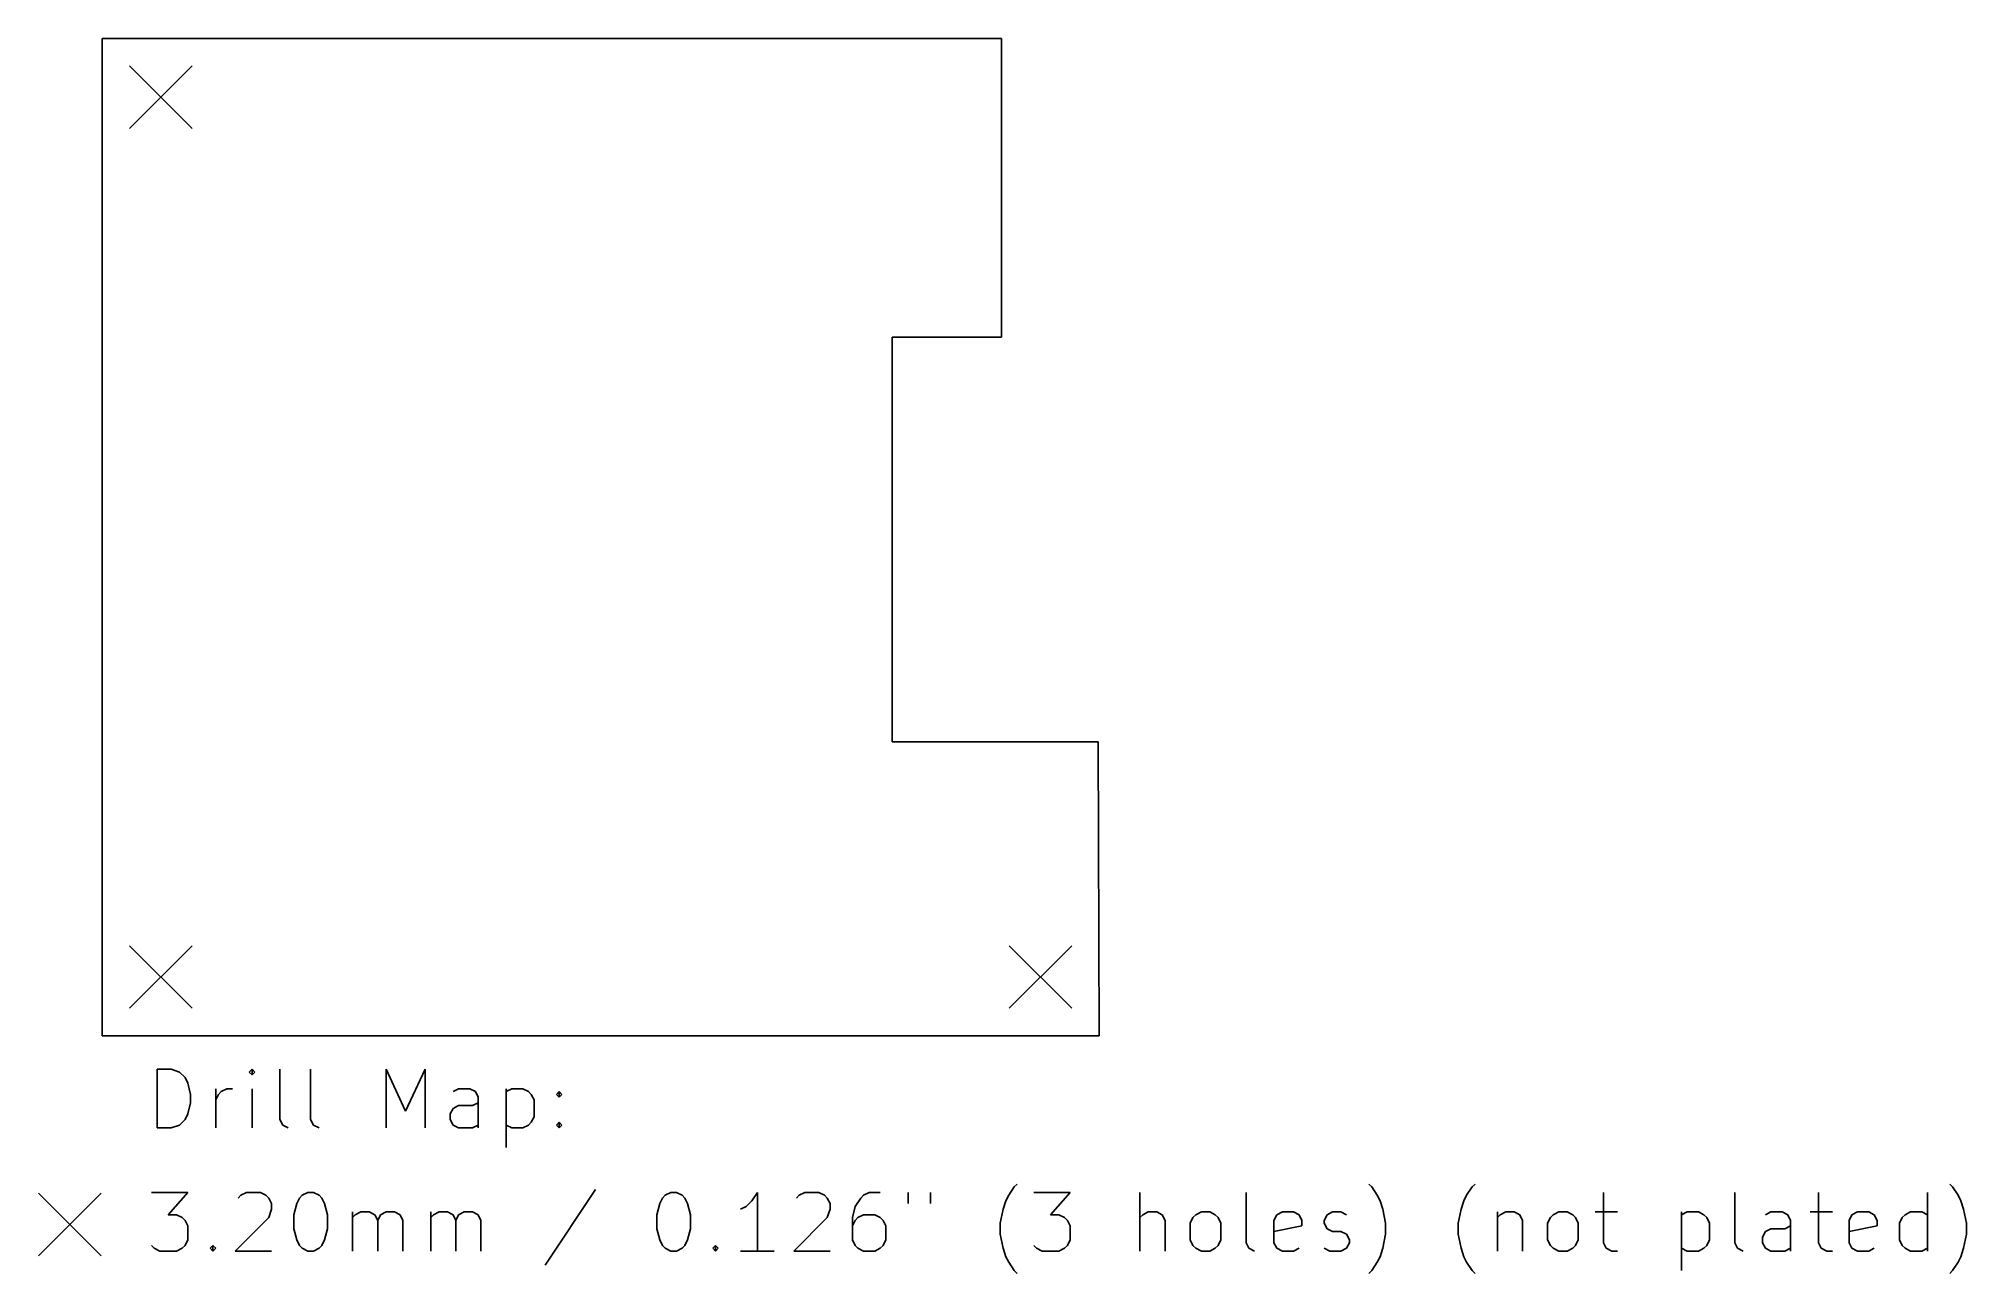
# Model space of a CAD drawing. Extents: x 93.7 to 192.4, y -160.2 to -97.
import ezdxf

# ---------------------------------------------------------------- set-up
doc = ezdxf.new("R2010")
doc.units = 0
doc.layers.add('BLACK', color=7, linetype='CONTINUOUS')

msp = doc.modelspace()

# ---------------------------------------------------------------- linework, layer by layer
at = {"layer": 'BLACK', "linetype": 'CONTINUOUS'}
for p, q in [((97, -148), (97, -97)), ((97, -97), (143, -97)), ((143, -97), (143.002, -112.268)), ((98.4, -98.4), (101.6, -101.6)), ((101.6, -98.4), (98.4, -101.6)), ((137.414, -112.268), (137.414, -128.905)), ((143.002, -112.268), (137.414, -112.268)), ((137.414, -128.905), (137.414, -132.969)), ((137.414, -132.969), (147.955, -132.969)), ((148, -148), (147.955, -132.969)), ((98.4, -143.4), (101.6, -146.6)), ((101.6, -143.4), (98.4, -146.6)), ((143.4, -143.4), (146.6, -146.6)), ((146.6, -143.4), (143.4, -146.6)), ((97, -148), (148, -148)), ((99.804, -152.717), (99.804, -149.717)), ((99.804, -149.717), (100.519, -149.717)), ((100.519, -149.717), (100.947, -149.86)), ((100.947, -149.86), (101.233, -150.146)), ((104.661, -149.717), (104.519, -149.86)), ((104.519, -149.86), (104.661, -150.003)), ((104.804, -149.86), (104.661, -149.717)), ((104.661, -149.717), (104.661, -150.003)), ((104.661, -150.003), (104.804, -149.86)), ((106.09, -152.289), (106.09, -149.717)), ((107.661, -152.289), (107.661, -149.717)), ((111.519, -152.717), (111.519, -149.717)), ((111.519, -149.717), (112.519, -151.86)), ((112.519, -151.86), (113.519, -149.717)), ((113.519, -149.717), (113.519, -152.717)), ((101.233, -150.146), (101.376, -150.431)), ((101.376, -150.431), (101.519, -151.003)), ((102.804, -152.717), (102.804, -150.717)), ((102.947, -151.003), (103.09, -150.86)), ((103.09, -150.86), (103.376, -150.717)), ((103.376, -150.717), (103.661, -150.717)), ((104.661, -152.717), (104.661, -150.717)), ((115.233, -150.717), (114.947, -150.86)), ((115.804, -150.717), (115.233, -150.717)), ((116.09, -150.86), (115.804, -150.717)), ((116.233, -151.146), (116.09, -150.86)), ((117.661, -150.717), (117.661, -153.717)), ((117.661, -150.86), (117.947, -150.717)), ((117.947, -150.717), (118.519, -150.717)), ((118.519, -150.717), (118.804, -150.86)), ((118.804, -150.86), (118.947, -151.003)), ((120.233, -151.003), (120.376, -150.86)), ((120.376, -150.86), (120.519, -151.003)), ((120.376, -150.86), (120.376, -151.146)), ((101.519, -151.431), (101.376, -152.003)), ((101.519, -151.003), (101.519, -151.431)), ((102.804, -151.289), (102.947, -151.003)), ((114.804, -152.003), (114.947, -151.717)), ((114.947, -151.717), (115.233, -151.574)), ((115.233, -151.574), (115.947, -151.574)), ((115.947, -151.574), (116.233, -151.431)), ((116.233, -152.717), (116.233, -151.146)), ((118.947, -151.003), (119.09, -151.289)), ((119.09, -151.289), (119.09, -152.146)), ((120.376, -151.146), (120.233, -151.003)), ((120.519, -151.003), (120.376, -151.146)), ((100.519, -152.717), (99.804, -152.717)), ((100.947, -152.574), (100.519, -152.717)), ((101.233, -152.289), (100.947, -152.574)), ((101.376, -152.003), (101.233, -152.289)), ((106.233, -152.574), (106.09, -152.289)), ((106.519, -152.717), (106.233, -152.574)), ((107.804, -152.574), (107.661, -152.289)), ((108.09, -152.717), (107.804, -152.574)), ((114.804, -152.289), (114.804, -152.003)), ((114.947, -152.574), (114.804, -152.289)), ((115.233, -152.717), (114.947, -152.574)), ((115.947, -152.717), (115.233, -152.717)), ((116.233, -152.574), (115.947, -152.717)), ((117.947, -152.717), (117.661, -152.574)), ((118.519, -152.717), (117.947, -152.717)), ((118.804, -152.574), (118.519, -152.717)), ((118.947, -152.431), (118.804, -152.574)), ((119.09, -152.146), (118.947, -152.431)), ((120.233, -152.574), (120.376, -152.431)), ((120.376, -152.717), (120.233, -152.574)), ((120.376, -152.431), (120.519, -152.574)), ((120.376, -152.431), (120.376, -152.717)), ((120.519, -152.574), (120.376, -152.717)), ((143.376, -156.16), (143.661, -155.731)), ((143.661, -155.731), (143.804, -155.589)), ((161.947, -155.731), (161.804, -155.589)), ((162.233, -156.16), (161.947, -155.731)), ((166.804, -156.16), (167.09, -155.731)), ((167.09, -155.731), (167.233, -155.589)), ((191.661, -155.731), (191.519, -155.589)), ((191.947, -156.16), (191.661, -155.731)), ((93.74, -156.06), (96.94, -159.26)), ((96.94, -156.06), (93.74, -159.26)), ((99.519, -156.017), (101.376, -156.017)), ((101.376, -156.017), (100.376, -157.16)), ((103.947, -156.303), (104.09, -156.16)), ((104.09, -156.16), (104.376, -156.017)), ((104.376, -156.017), (105.09, -156.017)), ((105.09, -156.017), (105.376, -156.16)), ((105.376, -156.16), (105.519, -156.303)), ((105.519, -156.303), (105.661, -156.589)), ((105.661, -156.589), (105.661, -156.874)), ((106.804, -157.16), (106.947, -156.589)), ((106.947, -156.589), (107.09, -156.303)), ((107.09, -156.303), (107.233, -156.16)), ((107.233, -156.16), (107.519, -156.017)), ((107.519, -156.017), (107.804, -156.017)), ((107.804, -156.017), (108.09, -156.16)), ((108.09, -156.16), (108.233, -156.303)), ((108.233, -156.303), (108.376, -156.589)), ((108.376, -156.589), (108.519, -157.16)), ((122.233, -155.874), (119.661, -159.731)), ((125.376, -157.16), (125.519, -156.589)), ((125.519, -156.589), (125.661, -156.303)), ((125.661, -156.303), (125.804, -156.16)), ((125.804, -156.16), (126.09, -156.017)), ((126.09, -156.017), (126.376, -156.017)), ((126.376, -156.017), (126.661, -156.16)), ((126.661, -156.16), (126.804, -156.303)), ((126.804, -156.303), (126.947, -156.589)), ((126.947, -156.589), (127.09, -157.16)), ((129.947, -156.731), (129.661, -156.874)), ((130.233, -156.446), (129.947, -156.731)), ((130.519, -156.017), (130.233, -156.446)), ((130.519, -159.017), (130.519, -156.017)), ((132.519, -156.303), (132.661, -156.16)), ((132.661, -156.16), (132.947, -156.017)), ((132.947, -156.017), (133.661, -156.017)), ((133.661, -156.017), (133.947, -156.16)), ((133.947, -156.16), (134.09, -156.303)), ((134.09, -156.303), (134.233, -156.589)), ((134.233, -156.589), (134.233, -156.874)), ((135.519, -156.731), (135.376, -157.303)), ((135.804, -156.303), (135.519, -156.731)), ((135.947, -156.16), (135.804, -156.303)), ((136.233, -156.017), (135.947, -156.16)), ((136.804, -156.017), (136.233, -156.017)), ((138.233, -156.017), (138.233, -156.589)), ((139.376, -156.017), (139.376, -156.589)), ((143.09, -156.874), (143.233, -156.446)), ((143.233, -156.446), (143.376, -156.16)), ((144.661, -156.017), (146.519, -156.017)), ((146.519, -156.017), (145.519, -157.16)), ((150.09, -159.017), (150.09, -156.017)), ((155.519, -158.589), (155.519, -156.017)), ((162.376, -156.446), (162.233, -156.16)), ((162.519, -156.874), (162.376, -156.446)), ((166.519, -156.874), (166.661, -156.446)), ((166.661, -156.446), (166.804, -156.16)), ((173.804, -156.017), (173.804, -158.589)), ((180.519, -158.589), (180.519, -156.017)), ((184.804, -156.017), (184.804, -158.589)), ((190.376, -159.017), (190.376, -156.017)), ((192.09, -156.446), (191.947, -156.16)), ((192.233, -156.874), (192.09, -156.446)), ((100.376, -157.16), (100.804, -157.16)), ((100.804, -157.16), (101.09, -157.303)), ((101.09, -157.303), (101.233, -157.446)), ((101.233, -157.446), (101.376, -157.731)), ((101.376, -157.731), (101.376, -158.446)), ((105.519, -157.303), (103.804, -159.017)), ((105.661, -156.874), (105.519, -157.303)), ((106.804, -157.874), (106.804, -157.16)), ((108.519, -157.16), (108.519, -157.874)), ((109.804, -159.017), (109.804, -157.017)), ((109.804, -157.303), (109.947, -157.16)), ((109.947, -157.16), (110.233, -157.017)), ((110.233, -157.017), (110.661, -157.017)), ((110.661, -157.017), (110.947, -157.16)), ((110.947, -157.16), (111.09, -157.446)), ((111.09, -157.446), (111.233, -157.16)), ((111.09, -157.446), (111.09, -159.017)), ((111.233, -157.16), (111.519, -157.017)), ((111.519, -157.017), (111.947, -157.017)), ((111.947, -157.017), (112.233, -157.16)), ((112.233, -157.16), (112.376, -157.446)), ((112.376, -157.446), (112.376, -159.017)), ((113.804, -159.017), (113.804, -157.017)), ((113.804, -157.303), (113.947, -157.16)), ((113.947, -157.16), (114.233, -157.017)), ((114.233, -157.017), (114.661, -157.017)), ((114.661, -157.017), (114.947, -157.16)), ((114.947, -157.16), (115.09, -157.446)), ((115.09, -157.446), (115.233, -157.16)), ((115.09, -157.446), (115.09, -159.017)), ((115.233, -157.16), (115.519, -157.017)), ((115.519, -157.017), (115.947, -157.017)), ((115.947, -157.017), (116.233, -157.16)), ((116.233, -157.16), (116.376, -157.446)), ((116.376, -157.446), (116.376, -159.017)), ((125.376, -157.874), (125.376, -157.16)), ((127.09, -157.16), (127.09, -157.874)), ((134.09, -157.303), (132.376, -159.017)), ((134.233, -156.874), (134.09, -157.303)), ((135.376, -157.303), (135.376, -158.446)), ((135.519, -157.446), (135.376, -157.731)), ((135.661, -157.303), (135.519, -157.446)), ((135.947, -157.16), (135.661, -157.303)), ((136.519, -157.16), (135.947, -157.16)), ((136.804, -157.303), (136.519, -157.16)), ((136.947, -157.446), (136.804, -157.303)), ((137.09, -157.731), (136.947, -157.446)), ((137.09, -158.446), (137.09, -157.731)), ((142.947, -157.589), (143.09, -156.874)), ((142.947, -158.16), (142.947, -157.589)), ((145.519, -157.16), (145.947, -157.16)), ((145.947, -157.16), (146.233, -157.303)), ((146.233, -157.303), (146.376, -157.446)), ((146.376, -157.446), (146.519, -157.731)), ((146.519, -157.731), (146.519, -158.446)), ((150.233, -157.16), (150.09, -157.303)), ((150.519, -157.017), (150.233, -157.16)), ((150.947, -157.017), (150.519, -157.017)), ((151.233, -157.16), (150.947, -157.017)), ((151.376, -157.446), (151.233, -157.16)), ((151.376, -159.017), (151.376, -157.446)), ((152.661, -157.589), (152.804, -157.303)), ((152.661, -158.446), (152.661, -157.589)), ((152.804, -157.303), (152.947, -157.16)), ((152.947, -157.16), (153.233, -157.017)), ((153.233, -157.017), (153.661, -157.017)), ((153.661, -157.017), (153.947, -157.16)), ((153.947, -157.16), (154.09, -157.303)), ((154.09, -157.303), (154.233, -157.589)), ((154.233, -157.589), (154.233, -158.446)), ((156.947, -157.446), (157.09, -157.16)), ((156.947, -158.589), (156.947, -157.446)), ((158.376, -157.731), (156.947, -158.017)), ((157.09, -157.16), (157.376, -157.017)), ((157.376, -157.017), (157.947, -157.017)), ((157.947, -157.017), (158.233, -157.16)), ((158.233, -157.16), (158.376, -157.446)), ((158.376, -157.446), (158.376, -157.731)), ((159.519, -157.446), (159.661, -157.16)), ((159.519, -157.589), (159.519, -157.446)), ((159.661, -157.874), (159.519, -157.589)), ((159.661, -157.16), (159.947, -157.017)), ((159.947, -157.017), (160.376, -157.017)), ((160.376, -157.017), (160.661, -157.16)), ((162.661, -157.589), (162.519, -156.874)), ((162.661, -158.16), (162.661, -157.589)), ((166.376, -157.589), (166.519, -156.874)), ((166.376, -158.16), (166.376, -157.589)), ((168.376, -157.017), (168.376, -159.017)), ((168.376, -157.303), (168.519, -157.16)), ((168.519, -157.16), (168.804, -157.017)), ((168.804, -157.017), (169.233, -157.017)), ((169.233, -157.017), (169.519, -157.16)), ((169.519, -157.16), (169.661, -157.446)), ((169.661, -157.446), (169.661, -159.017)), ((170.947, -157.589), (171.09, -157.303)), ((170.947, -158.446), (170.947, -157.589)), ((171.09, -157.303), (171.233, -157.16)), ((171.233, -157.16), (171.519, -157.017)), ((171.519, -157.017), (171.947, -157.017)), ((171.947, -157.017), (172.233, -157.16)), ((172.233, -157.16), (172.376, -157.303)), ((172.376, -157.303), (172.519, -157.589)), ((172.519, -157.589), (172.519, -158.446)), ((173.376, -157.017), (174.519, -157.017)), ((177.804, -157.017), (177.804, -160.017)), ((177.804, -157.16), (178.09, -157.017)), ((178.09, -157.017), (178.661, -157.017)), ((178.661, -157.017), (178.947, -157.16)), ((178.947, -157.16), (179.09, -157.303)), ((179.09, -157.303), (179.233, -157.589)), ((179.233, -157.589), (179.233, -158.446)), ((182.376, -157.017), (182.09, -157.16)), ((182.947, -157.017), (182.376, -157.017)), ((183.233, -157.16), (182.947, -157.017)), ((183.09, -157.874), (183.376, -157.731)), ((183.376, -157.446), (183.233, -157.16)), ((183.376, -159.017), (183.376, -157.446)), ((184.376, -157.017), (185.519, -157.017)), ((186.376, -157.446), (186.519, -157.16)), ((186.376, -158.589), (186.376, -157.446)), ((187.804, -157.731), (186.376, -158.017)), ((186.519, -157.16), (186.804, -157.017)), ((186.804, -157.017), (187.376, -157.017)), ((187.376, -157.017), (187.661, -157.16)), ((187.661, -157.16), (187.804, -157.446)), ((187.804, -157.446), (187.804, -157.731)), ((188.947, -157.589), (189.09, -157.303)), ((188.947, -158.446), (188.947, -157.589)), ((189.09, -157.303), (189.233, -157.16)), ((189.233, -157.16), (189.519, -157.017)), ((189.519, -157.017), (190.09, -157.017)), ((190.09, -157.017), (190.376, -157.16)), ((192.376, -157.589), (192.233, -156.874)), ((192.376, -158.16), (192.376, -157.589)), ((99.661, -158.874), (99.519, -158.731)), ((101.233, -158.731), (101.09, -158.874)), ((101.376, -158.446), (101.233, -158.731)), ((102.519, -158.874), (102.661, -158.731)), ((102.661, -158.731), (102.804, -158.874)), ((102.661, -158.731), (102.661, -159.017)), ((106.947, -158.446), (106.804, -157.874)), ((107.09, -158.731), (106.947, -158.446)), ((107.233, -158.874), (107.09, -158.731)), ((108.233, -158.731), (108.09, -158.874)), ((108.376, -158.446), (108.233, -158.731)), ((108.519, -157.874), (108.376, -158.446)), ((125.519, -158.446), (125.376, -157.874)), ((125.661, -158.731), (125.519, -158.446)), ((125.804, -158.874), (125.661, -158.731)), ((126.804, -158.731), (126.661, -158.874)), ((126.947, -158.446), (126.804, -158.731)), ((127.09, -157.874), (126.947, -158.446)), ((128.233, -158.874), (128.376, -158.731)), ((128.376, -158.731), (128.519, -158.874)), ((128.376, -158.731), (128.376, -159.017)), ((135.376, -158.446), (135.519, -158.731)), ((135.519, -158.731), (135.661, -158.874)), ((136.804, -158.874), (136.947, -158.731)), ((136.947, -158.731), (137.09, -158.446)), ((143.09, -158.874), (142.947, -158.16)), ((144.804, -158.874), (144.661, -158.731)), ((146.376, -158.731), (146.233, -158.874)), ((146.519, -158.446), (146.376, -158.731)), ((152.804, -158.731), (152.661, -158.446)), ((152.947, -158.874), (152.804, -158.731)), ((154.09, -158.731), (153.947, -158.874)), ((154.233, -158.446), (154.09, -158.731)), ((155.661, -158.874), (155.519, -158.589)), ((157.09, -158.874), (156.947, -158.589)), ((159.947, -158.017), (159.661, -157.874)), ((160.376, -158.017), (159.947, -158.017)), ((160.661, -158.16), (160.376, -158.017)), ((160.804, -158.446), (160.661, -158.16)), ((160.661, -158.874), (160.804, -158.589)), ((160.804, -158.589), (160.804, -158.446)), ((162.519, -158.874), (162.661, -158.16)), ((166.519, -158.874), (166.376, -158.16)), ((171.09, -158.731), (170.947, -158.446)), ((171.233, -158.874), (171.09, -158.731)), ((172.376, -158.731), (172.233, -158.874)), ((172.519, -158.446), (172.376, -158.731)), ((173.804, -158.589), (173.947, -158.874)), ((179.09, -158.731), (178.947, -158.874)), ((179.233, -158.446), (179.09, -158.731)), ((180.661, -158.874), (180.519, -158.589)), ((181.947, -158.303), (182.09, -158.017)), ((181.947, -158.589), (181.947, -158.303)), ((182.09, -158.874), (181.947, -158.589)), ((182.09, -158.017), (182.376, -157.874)), ((182.376, -157.874), (183.09, -157.874)), ((184.804, -158.589), (184.947, -158.874)), ((186.519, -158.874), (186.376, -158.589)), ((189.09, -158.731), (188.947, -158.446)), ((189.233, -158.874), (189.09, -158.731)), ((192.233, -158.874), (192.376, -158.16)), ((99.947, -159.017), (99.661, -158.874)), ((100.804, -159.017), (99.947, -159.017)), ((101.09, -158.874), (100.804, -159.017)), ((102.661, -159.017), (102.519, -158.874)), ((102.804, -158.874), (102.661, -159.017)), ((103.804, -159.017), (105.661, -159.017)), ((107.519, -159.017), (107.233, -158.874)), ((107.804, -159.017), (107.519, -159.017)), ((108.09, -158.874), (107.804, -159.017)), ((126.09, -159.017), (125.804, -158.874)), ((126.376, -159.017), (126.09, -159.017)), ((126.661, -158.874), (126.376, -159.017)), ((128.376, -159.017), (128.233, -158.874)), ((128.519, -158.874), (128.376, -159.017)), ((131.376, -159.017), (129.661, -159.017)), ((132.376, -159.017), (134.233, -159.017)), ((135.661, -158.874), (135.947, -159.017)), ((135.947, -159.017), (136.519, -159.017)), ((136.519, -159.017), (136.804, -158.874)), ((143.233, -159.303), (143.09, -158.874)), ((143.376, -159.589), (143.233, -159.303)), ((143.661, -160.017), (143.376, -159.589)), ((145.09, -159.017), (144.804, -158.874)), ((145.947, -159.017), (145.09, -159.017)), ((146.233, -158.874), (145.947, -159.017)), ((153.233, -159.017), (152.947, -158.874)), ((153.661, -159.017), (153.233, -159.017)), ((153.947, -158.874), (153.661, -159.017)), ((155.947, -159.017), (155.661, -158.874)), ((157.376, -159.017), (157.09, -158.874)), ((157.947, -159.017), (157.376, -159.017)), ((158.233, -158.874), (157.947, -159.017)), ((159.519, -158.874), (159.804, -159.017)), ((159.804, -159.017), (160.376, -159.017)), ((160.376, -159.017), (160.661, -158.874)), ((161.947, -160.017), (162.233, -159.589)), ((162.233, -159.589), (162.376, -159.303)), ((162.376, -159.303), (162.519, -158.874)), ((166.661, -159.303), (166.519, -158.874)), ((166.804, -159.589), (166.661, -159.303)), ((167.09, -160.017), (166.804, -159.589)), ((171.519, -159.017), (171.233, -158.874)), ((171.947, -159.017), (171.519, -159.017)), ((172.233, -158.874), (171.947, -159.017)), ((173.947, -158.874), (174.233, -159.017)), ((174.233, -159.017), (174.519, -159.017)), ((178.09, -159.017), (177.804, -158.874)), ((178.661, -159.017), (178.09, -159.017)), ((178.947, -158.874), (178.661, -159.017)), ((180.947, -159.017), (180.661, -158.874)), ((182.376, -159.017), (182.09, -158.874)), ((183.09, -159.017), (182.376, -159.017)), ((183.376, -158.874), (183.09, -159.017)), ((184.947, -158.874), (185.233, -159.017)), ((185.233, -159.017), (185.519, -159.017)), ((186.804, -159.017), (186.519, -158.874)), ((187.376, -159.017), (186.804, -159.017)), ((187.661, -158.874), (187.376, -159.017)), ((189.519, -159.017), (189.233, -158.874)), ((190.09, -159.017), (189.519, -159.017)), ((190.376, -158.874), (190.09, -159.017)), ((191.661, -160.017), (191.947, -159.589)), ((191.947, -159.589), (192.09, -159.303)), ((192.09, -159.303), (192.233, -158.874)), ((143.804, -160.16), (143.661, -160.017)), ((161.804, -160.16), (161.947, -160.017)), ((167.233, -160.16), (167.09, -160.017)), ((191.519, -160.16), (191.661, -160.017))]:
    msp.add_line(p, q, dxfattribs=at)

doc.saveas('drawing.dxf')
